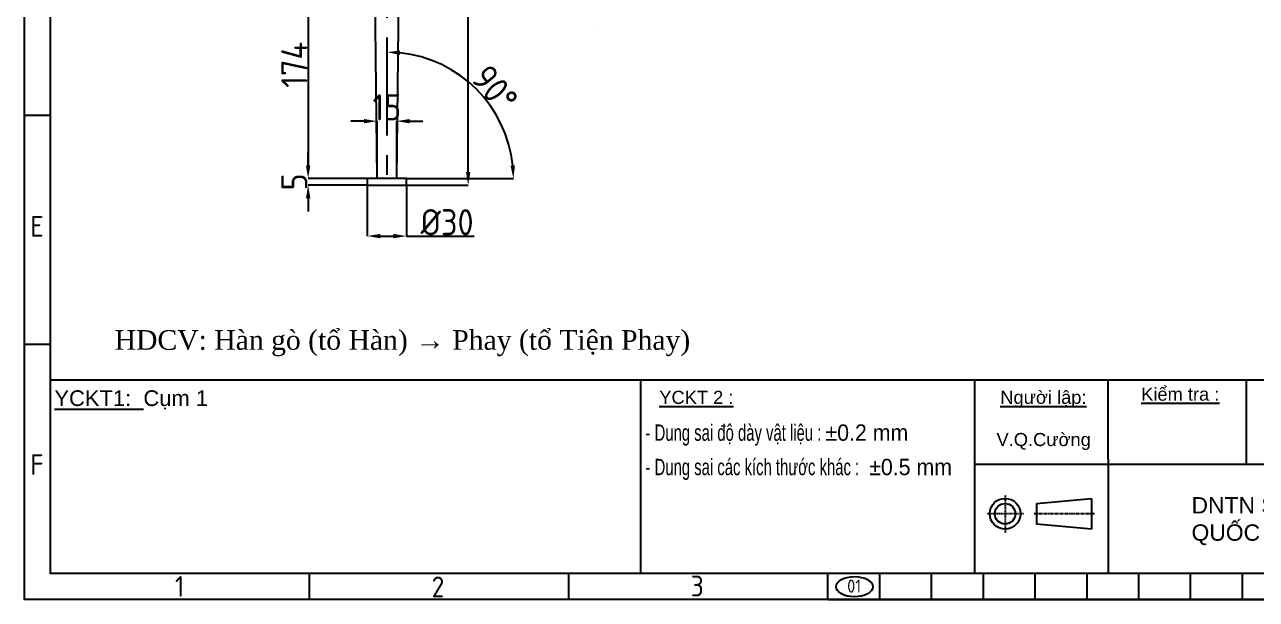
# Model space of a CAD drawing. Header units: millimetres. Extents: x -205945 to -46279, y 28253 to 108078.
# Drawn here: x -105221 to -104280, y 54397 to 54836 of the extents above; entities that cross this region are included whole.
import ezdxf
from ezdxf import colors
from ezdxf.entities.mleader import LeaderData, LeaderLine
from ezdxf.math import Vec2, Vec3

# ---------------------------------------------------------------- set-up
doc = ezdxf.new("R2010")
doc.units = ezdxf.units.MM
doc.header["$PDMODE"] = 2
for name, pattern in [('CENTER', [2, 1.25, -0.25, 0.25, -0.25]), ('CENTERX2', [4, 2.5, -0.5, 0.5, -0.5]), ('CONTPVMNIL', [0])]:
    doc.linetypes.add(name, pattern=pattern)
doc.layers.get('0').update_dxf_attribs({"linetype": 'CONTPVMNIL'})
doc.layers.get('DEFPOINTS').update_dxf_attribs({"color": 6})
for name, color, linetype in [('CENTER', 1, 'CENTERX2'), ('FRAME050', 6, 'Continuous'), ('MAIN', 7, 'Continuous')]:
    doc.layers.add(name, color=color, linetype=linetype)
doc.styles.add('ISOCP', font='isocp')
doc.styles.add('SLDTEXTSTYLE3', font='TXT', dxfattribs={"width": 0.65, "bigfont": 'bigfont'})
doc.styles.get("Standard").update_dxf_attribs({"font": 'isocp.shx'})
doc.styles.add('style1', font='arial.ttf', dxfattribs={"width": 0.75})
doc.dimstyles.new('Dim20$0', dxfattribs={"dimtxt": 20, "dimasz": 10, "dimexe": 0, "dimexo": 0, "dimgap": 0.6, "dimtad": 1, "dimtoh": 1, "dimdsep": 46, "dimtxsty": 'ISOCP', "dimcen": 0, "dimclrd": 3, "dimclre": 3, "dimclrt": 7, "dimadec": 3, "dimazin": 2, "dimtp": 0.05, "dimtm": 0.05, "dimtfac": 0.7, "dimtofl": 0, "dimtmove": 0, "dimatfit": 3, "dimfxl": 0, "dimtolj": 1, "dimarcsym": 0})
doc.dimstyles.new('Dim20$2', dxfattribs={"dimtxt": 20, "dimasz": 10, "dimexe": 0, "dimexo": 0, "dimgap": 0.6, "dimtad": 1, "dimtoh": 1, "dimdsep": 46, "dimtxsty": 'ISOCP', "dimcen": 0, "dimclrd": 3, "dimclre": 3, "dimclrt": 7, "dimadec": 3, "dimazin": 2, "dimtp": 0.05, "dimtm": 0.05, "dimtfac": 0.7, "dimtofl": 0, "dimtmove": 0, "dimatfit": 3, "dimfxl": 0, "dimtolj": 1, "dimarcsym": 0})

# ---------------------------------------------------------------- blocks, each defined once
blk = doc.blocks.new('ẢERHAEEH')
at = {"layer": 'FRAME050'}
for p, q in [((-300.96, 73.96), (-304.92, 73.96)), ((-300.96, 38.96), (-304.92, 38.96)), ((-261.36, 0), (-261.36, 3.96)), ((-221.76, 0), (-221.76, 3.96)), ((-182.16, 0), (-182.16, 3.96)), ((-174.24, 0), (-174.24, 3.96)), ((-166.32, 0), (-166.32, 3.96)), ((-158.4, 0), (-158.4, 3.96)), ((-150.48, 0), (-150.48, 3.96)), ((-142.56, 3.96), (-142.56, 0)), ((-134.64, 0), (-134.64, 3.96)), ((-126.72, 0), (-126.72, 3.96)), ((-118.8, 0), (-118.8, 3.96)), ((-182.16, 0), (-102.96, 0))]:
    blk.add_line(p, q, dxfattribs=at)
at = {"layer": 'MAIN', "color": 7, "linetype": 'Continuous'}
blk.add_lwpolyline([(-300.96, 213.96), (-3.96, 213.96), (-3.96, 3.96), (-300.96, 3.96)], close=True, dxfattribs=at)
at = {"layer": 'FRAME050', "style": 'ISOCP'}
for s, p in [('E', (-304.05, 55.44)), ('F', (-304.05, 19.01)), ('1', (-281.95, 0.4)), ('2', (-242.72, 0.32)), ('3', (-203.13, 0.46))]:
    blk.add_text(s, height=3.17, dxfattribs=at).set_placement(p)
blk = doc.blocks.new('*D411')
at = {"color": 3, "lineweight": -2, "ltscale": 30, "transparency": 16777216}
for p, q in [((-104944.2, 55181.66), (-104882.06, 55181.66)), ((-104882.06, 54723.66), (-104882.06, 55171.66)), ((-104929.2, 54713.66), (-104882.06, 54713.66))]:
    blk.add_line(p, q, dxfattribs=at)
at = {"color": 3, "ltscale": 30, "transparency": 16777216}
for points in [[(-104883.73, 55171.66), (-104880.4, 55171.66), (-104882.06, 55181.66)], [(-104883.73, 54723.66), (-104880.4, 54723.66), (-104882.06, 54713.66)]]:
    blk.add_solid(points, dxfattribs=at)
at = {"layer": 'DEFPOINTS', "color": 0, "ltscale": 30, "transparency": 16777216}
for p in [(-104944.2, 55181.66), (-104882.06, 55181.66), (-104929.2, 54713.66)]:
    blk.add_point(p, dxfattribs=at)
at = {"color": 7, "ltscale": 30, "transparency": 16777216, "insert": (-104892.66, 54976.75), "char_height": 20, "attachment_point": 5, "rotation": 90, "style": 'ISOCP'}
blk.add_mtext('\\A1;468', dxfattribs=at)
blk = doc.blocks.new('*D429')
at = {"color": 3, "lineweight": -2, "ltscale": 30, "transparency": 16777216}
for p, q in [((-104959.7, 54892.66), (-105004.37, 54892.66)), ((-105004.37, 54882.66), (-105004.37, 54728.66)), ((-104959.2, 54718.66), (-105004.37, 54718.66))]:
    blk.add_line(p, q, dxfattribs=at)
at = {"color": 3, "ltscale": 30, "transparency": 16777216}
for points in [[(-105006.04, 54882.66), (-105002.7, 54882.66), (-105004.37, 54892.66)], [(-105006.04, 54728.66), (-105002.7, 54728.66), (-105004.37, 54718.66)]]:
    blk.add_solid(points, dxfattribs=at)
at = {"layer": 'DEFPOINTS', "color": 0, "ltscale": 30, "transparency": 16777216}
for p in [(-104959.7, 54892.66), (-105004.37, 54718.66), (-104959.2, 54718.66)]:
    blk.add_point(p, dxfattribs=at)
at = {"color": 7, "ltscale": 30, "transparency": 16777216, "insert": (-105014.97, 54805.66), "char_height": 20, "attachment_point": 5, "rotation": 90, "style": 'ISOCP'}
blk.add_mtext('\\A1;174', dxfattribs=at)
blk = doc.blocks.new('*D430')
at = {"color": 3, "lineweight": -2, "ltscale": 30, "transparency": 16777216}
for p, q in [((-105004.37, 54728.66), (-105004.37, 54738.66)), ((-104959.2, 54718.66), (-105004.37, 54718.66)), ((-104959.2, 54713.66), (-105004.37, 54713.66)), ((-105004.37, 54703.66), (-105004.37, 54693.66))]:
    blk.add_line(p, q, dxfattribs=at)
at = {"color": 3, "ltscale": 30, "transparency": 16777216}
for points in [[(-105006.04, 54728.66), (-105002.7, 54728.66), (-105004.37, 54718.66)], [(-105006.04, 54703.66), (-105002.7, 54703.66), (-105004.37, 54713.66)]]:
    blk.add_solid(points, dxfattribs=at)
at = {"layer": 'DEFPOINTS', "color": 0, "ltscale": 30, "transparency": 16777216}
for p in [(-105004.37, 54713.66), (-104959.2, 54718.66), (-104959.2, 54713.66)]:
    blk.add_point(p, dxfattribs=at)
at = {"color": 7, "ltscale": 30, "transparency": 16777216, "insert": (-105014.97, 54716.16), "char_height": 20, "attachment_point": 5, "rotation": 90, "style": 'ISOCP'}
blk.add_mtext('\\A1;5', dxfattribs=at)
blk = doc.blocks.new('*D431')
at = {"color": 3, "lineweight": -2, "ltscale": 30, "transparency": 16777216}
for p, q in [((-104959.2, 54713.66), (-104959.2, 54674.74)), ((-104929.2, 54713.66), (-104929.2, 54674.74)), ((-104949.2, 54674.74), (-104939.2, 54674.74)), ((-104929.2, 54674.74), (-104877.59, 54674.74))]:
    blk.add_line(p, q, dxfattribs=at)
at = {"color": 3, "ltscale": 30, "transparency": 16777216}
for points in [[(-104949.2, 54676.41), (-104949.2, 54673.07), (-104959.2, 54674.74)], [(-104939.2, 54676.41), (-104939.2, 54673.07), (-104929.2, 54674.74)]]:
    blk.add_solid(points, dxfattribs=at)
at = {"layer": 'DEFPOINTS', "color": 0, "ltscale": 30, "transparency": 16777216}
for p in [(-104959.2, 54713.66), (-104929.2, 54713.66), (-104929.2, 54674.74)]:
    blk.add_point(p, dxfattribs=at)
at = {"color": 7, "ltscale": 30, "transparency": 16777216, "insert": (-104898.19, 54685.34), "char_height": 20, "attachment_point": 5, "style": 'ISOCP'}
blk.add_mtext('\\A1;%%C30', dxfattribs=at)
blk = doc.blocks.new('*D432')
at = {"color": 3, "lineweight": -2, "ltscale": 30, "transparency": 16777216}
for p, q in [((-104961.7, 54762.58), (-104971.7, 54762.58)), ((-104951.7, 54718.66), (-104951.7, 54762.58)), ((-104936.7, 54718.66), (-104936.7, 54762.58)), ((-104926.7, 54762.58), (-104916.7, 54762.58))]:
    blk.add_line(p, q, dxfattribs=at)
at = {"color": 3, "ltscale": 30, "transparency": 16777216}
for points in [[(-104961.7, 54764.25), (-104961.7, 54760.92), (-104951.7, 54762.58)], [(-104926.7, 54764.25), (-104926.7, 54760.92), (-104936.7, 54762.58)]]:
    blk.add_solid(points, dxfattribs=at)
at = {"layer": 'DEFPOINTS', "color": 0, "ltscale": 30, "transparency": 16777216}
for p in [(-104936.7, 54762.58), (-104951.7, 54718.66), (-104936.7, 54718.66)]:
    blk.add_point(p, dxfattribs=at)
at = {"color": 7, "ltscale": 30, "transparency": 16777216, "insert": (-104944.2, 54773.18), "char_height": 20, "attachment_point": 5, "style": 'ISOCP'}
blk.add_mtext('\\A1;15', dxfattribs=at)
blk = doc.blocks.new('*D777')
at = {"color": 3, "lineweight": -2, "ltscale": 30, "transparency": 16777216}
blk.add_line((-104929.2, 54718.66), (-104847.49, 54718.66), dxfattribs=at)
blk.add_arc((-104944.2, 54718.66), 96.71, 5.92726, 84.07274, dxfattribs=at)
at = {"color": 3, "ltscale": 30, "transparency": 16777216}
for points in [[(-104934.3, 54813.19), (-104934.13, 54816.52), (-104944.2, 54815.37)], [(-104846.35, 54728.73), (-104849.68, 54728.56), (-104847.49, 54718.66)]]:
    blk.add_solid(points, dxfattribs=at)
at = {"layer": 'DEFPOINTS', "color": 0, "ltscale": 30, "transparency": 16777216}
for p in [(-104944.2, 55186.66, 0), (-104895.85, 54802.41), (-104959.2, 54718.66, 0), (-104944.2, 54713.66, 0), (-104929.2, 54718.66, 0)]:
    blk.add_point(p, dxfattribs=at)
at = {"color": 7, "ltscale": 30, "transparency": 16777216, "insert": (-104861.81, 54787.41), "char_height": 20, "attachment_point": 5, "rotation": 309.84512, "style": 'ISOCP'}
blk.add_mtext('\\A1;90°', dxfattribs=at)

msp = doc.modelspace()

# ---------------------------------------------------------------- linework, layer by layer
at = {"ltscale": 30}
for p, q in [((-104951.702, 54718.661, 0), (-104953.592, 54892.661, 0)), ((-104936.702, 54718.661, 0), (-104934.812, 54892.661, 0)), ((-104782.667, 54833.176, 0), (-104782.667, 54833.176, 0)), ((-104936.702, 54718.661, 0), (-104951.702, 54718.661, 0))]:
    msp.add_line(p, q, dxfattribs=at)
for p, q in [((-104750.27, 54564.868), (-104750.27, 54416.903)), ((-104287.506, 54564.868), (-104287.506, 54500.354)), ((-104495.032, 54500.354), (-104174.252, 54500.354)), ((-104393.055, 54504.456), (-104393.055, 54416.903))]:
    msp.add_line(p, q)
at = {"ltscale": 30, "elevation": 0}
msp.add_lwpolyline([(-104959.202, 54713.661), (-104929.202, 54713.661), (-104929.202, 54718.661), (-104959.202, 54718.661)], close=True, dxfattribs=at)
at = {"color": 1}
msp.add_ellipse((-104586.944, 54406.773), major_axis=(-14.053, 0), ratio=0.5517163, dxfattribs=at)
at = {"layer": 'CENTER', "ltscale": 30}
msp.add_line((-104944.202, 55186.661, 0), (-104944.202, 54713.661, 0), dxfattribs=at)
at = {"layer": 'CENTER', "color": 1, "linetype": 'CENTER', "ltscale": 0.05}
for p, q in [((-104471.778, 54476.798), (-104471.778, 54448.276)), ((-104457.517, 54462.537), (-104486.04, 54462.537))]:
    msp.add_line(p, q, dxfattribs=at)
at = {"layer": 'CENTER'}
msp.add_line((-104403.41, 54462.537), (-104449.626, 54462.537), dxfattribs=at)
at = {"layer": 'DEFPOINTS', "ltscale": 30}
msp.add_lwpolyline([(-105221.008, 55486.703), (-103696.408, 55486.703), (-103696.408, 54397.103), (-105221.008, 54397.103)], close=True, dxfattribs=at)
at = {"layer": 'MAIN'}
for p, q in [((-105201.208, 54564.868), (-103716.208, 54564.868)), ((-104495.032, 54500.354), (-104495.032, 54564.868)), ((-104393.055, 54504.456), (-104393.055, 54564.868)), ((-104495.032, 54416.903), (-104495.032, 54500.354)), ((-104447.804, 54470.378), (-104405.665, 54474.298)), ((-104447.804, 54470.378), (-104447.804, 54454.696)), ((-104405.665, 54474.298), (-104405.665, 54450.776)), ((-104405.665, 54450.776), (-104447.804, 54454.696))]:
    msp.add_line(p, q, dxfattribs=at)
for radius in [11.761, 7.841]:
    msp.add_circle((-104471.778, 54462.537), radius, dxfattribs=at)

# ---------------------------------------------------------------- block references
at = {"xscale": 5, "yscale": 5, "zscale": 5}
msp.add_blockref('ẢERHAEEH', (-103696.408, 54397.103), dxfattribs=at)

# ---------------------------------------------------------------- texts
at = {"ltscale": 30, "insert": (-105152.234, 54627.865, 0), "char_height": 15, "width": 506.55276, "attachment_point": 1, "style": 'style1'}
msp.add_mtext('\\pt225;{\\fTimes New Roman|b0|i0|c0|p18;^J\\W1;HDCV: Hàn gò (tổ Hàn) \\fTimes New Roman|b0|i0|c134|p18;→ \\fTimes New Roman|b0|i0|c0|p18;Phay (tổ Tiện Phay)}', dxfattribs=at)
at = {"insert": (-105198.256, 54556.888), "char_height": 12, "width": 196.96306, "attachment_point": 1}
msp.add_mtext('{\\fArial|b0|i0|c0|p34;\\LYCKT1:\\l  Cụm 1}', dxfattribs=at)
at = {"color": 0, "attachment_point": 1, "style": 'SLDTEXTSTYLE3'}
for s, insert, char_height, width in [('{\\fArial|b0|i0|c0|p34;\\W1;\\L\\C256;YCKT 2 :}', (-104736.038, 54556.532), 10, 69.4708), ('{\\fArial|b0|i0|c0|p34;\\W1;\\L\\C256;Người lập:}', (-104475.449, 54556.532), 10, 69.4708), ('{\\fArial|b0|i0|c0|p34;\\W1;\\L\\C256;Kiểm tra :}', (-104367.821, 54558.953), 10, 69.4708), ('{\\fArial|b0|i0|c0|p34; - Dung sai độ dày vật liệu : \\W0.933;%%P0.2 mm}', (-104749.723, 54530.793), 12.5, 402.93533), ('{\\fArial|b0|i0|c0|p34;\\W1;\\C256;V.Q.Cường}', (-104478.347, 54524.275), 10, 69.4708), ('{\\fArial|b0|i0|c0|p34; - Dung sai các kích thước khác : \\W0.933; %%P0.5 mm}', (-104749.723, 54504.526), 12.5, 402.93533), ('{\\fArial|b0|i0|c0|p34;\\W1;\\C256;DNTN SX-TM-DV QUỐC TRƯỞNG}', (-104329.324, 54475.257), 12.5, 186.26577)]:
    msp.add_mtext(s, dxfattribs=dict(at, insert=insert, char_height=char_height, width=width))
at = {"color": 7, "insert": (-104592.425, 54412.244), "char_height": 10, "width": 24.50884, "attachment_point": 1}
msp.add_mtext('01', dxfattribs=at)

# ---------------------------------------------------------------- dimensions: what is measured, and where the dimension line sits
at = {"ltscale": 30}
dim = msp.add_angular_dim_2l(base=(-104895.848, 54802.412), line1=((-104944.202, 55186.661, 0), (-104944.202, 54713.661, 0)), line2=((-104929.202, 54718.661, 0), (-104959.202, 54718.661, 0)), dimstyle='Dim20$2', dxfattribs=at)
dim.commit()
dim.dimension.update_dxf_attribs({"geometry": '*D777', "text_midpoint": (-104869.952, 54780.623), "dimtype": 162})
dim = msp.add_linear_dim(base=(-104882.063, 55181.661, 0), p1=(-104929.202, 54713.661, 0), p2=(-104944.202, 55181.661, 0), angle=90, dimstyle='Dim20$0', dxfattribs=at)
dim.commit()
dim.dimension.update_dxf_attribs({"geometry": '*D411', "text_midpoint": (-104882.063, 54976.749, 0), "dimtype": 160})
dim = msp.add_linear_dim(base=(-105004.369, 54718.661, 0), p1=(-104959.702, 54892.661, 0), p2=(-104959.202, 54718.661, 0), angle=90, dimstyle='Dim20$0', override={"dimtmove": 1}, dxfattribs=at)
dim.commit()
dim.dimension.update_dxf_attribs({"geometry": '*D429', "text_midpoint": (-105014.969, 54805.661, 0)})
dim = msp.add_linear_dim(base=(-104936.702, 54762.584, 0), p1=(-104951.702, 54718.661, 0), p2=(-104936.702, 54718.661, 0), dimstyle='Dim20$0', dxfattribs=at)
dim.commit()
dim.dimension.update_dxf_attribs({"geometry": '*D432', "text_midpoint": (-104944.202, 54762.584, 0), "dimtype": 160})
dim = msp.add_linear_dim(base=(-105004.369, 54713.661, 0), p1=(-104959.202, 54718.661, 0), p2=(-104959.202, 54713.661, 0), angle=90, dimstyle='Dim20$0', override={"dimtmove": 1}, dxfattribs=at)
dim.commit()
dim.dimension.update_dxf_attribs({"geometry": '*D430', "text_midpoint": (-105004.369, 54716.161, 0), "dimtype": 160})
dim = msp.add_linear_dim(base=(-104929.202, 54674.74, 0), p1=(-104959.202, 54713.661, 0), p2=(-104929.202, 54713.661, 0), text='%%C<>', dimstyle='Dim20$0', dxfattribs=at)
dim.commit()
dim.dimension.update_dxf_attribs({"geometry": '*D431', "text_midpoint": (-104898.194, 54674.74, 0), "dimtype": 160})

# ---------------------------------------------------------------- leaders
ml = msp.add_multileader_mtext('Standard', dxfattribs=at)
ml.set_content('Hàn 4 chi tiết chỉ chân dưới lại với nhau  ', color=256, style='style1')
ml.set_leader_properties(color=3)
ml.build(insert=Vec2(0, 0))
ml.multileader.update_dxf_attribs({"text_right_attachment_type": 6, "dogleg_length": 0.36, "arrow_head_size": 8})
ctx = ml.context
ctx.base_point, ctx.char_height, ctx.arrow_head_size, ctx.landing_gap_size, ctx.plane_origin = Vec3(-104711.098, 54932.043, 0), 15, 8, 0.09, Vec3(-104755.666, 54896.661, 0)
ctx.right_attachment = 6
notes = []
notes.append((ctx, [(0, (1, 1, 0), (-104711.458, 54932.043, 0), (1, 0), 0.36, [(0, [(-104755.666, 54896.661, 0)], 0, [])])]))
ctx.mtext.insert, ctx.mtext.flow_direction = Vec3(-104711.008, 54941.205, 0), 5
for ctx, leaders in notes:
    for number, flags, end, landing, length, lines in leaders:
        leader = LeaderData()
        leader.index, (leader.has_last_leader_line, leader.has_dogleg_vector, leader.attachment_direction) = number, flags
        leader.last_leader_point, leader.dogleg_vector, leader.dogleg_length = Vec3(end), Vec3(landing), length
        for number, points, colour, breaks in lines:
            line = LeaderLine()
            line.index, line.vertices, line.color, line.breaks = number, Vec3.list(points), colors.encode_raw_color(colour), breaks
            leader.lines.append(line)
        ctx.leaders.append(leader)

doc.saveas('drawing.dxf')
